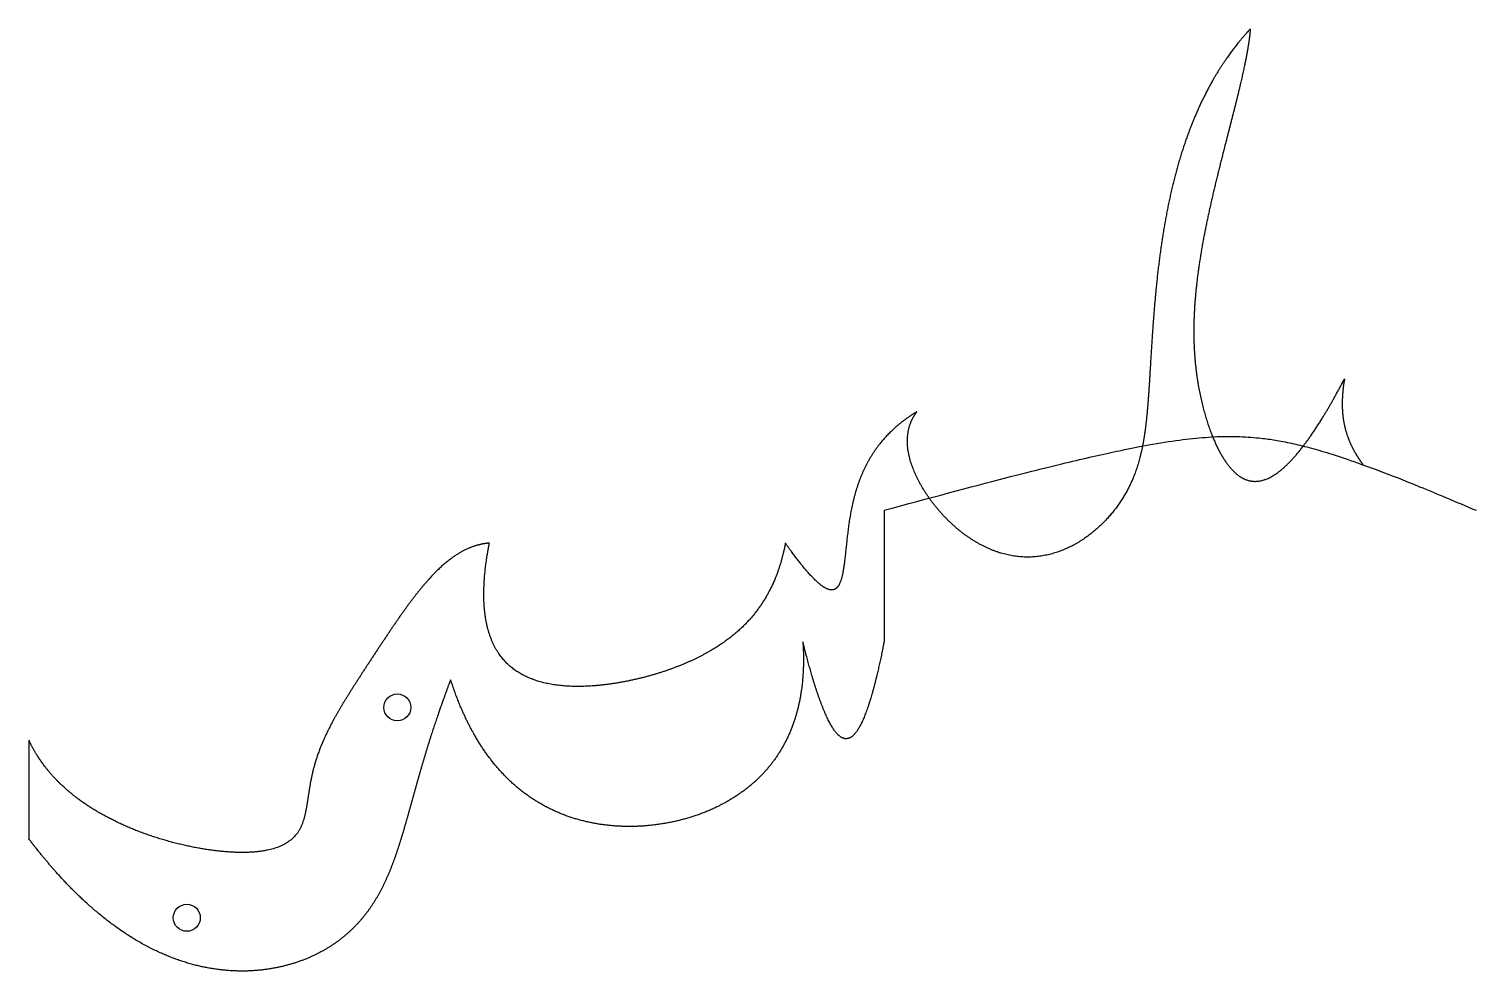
# Model space of a CAD drawing. Header units: millimetres. Extents: x 80 to 300, y 0 to 143.
import ezdxf

# ---------------------------------------------------------------- set-up
doc = ezdxf.new("R2010")
doc.units = ezdxf.units.MM
doc.layers.get('0').update_dxf_attribs({"linetype": 'CONTINUOUS'})

msp = doc.modelspace()

# ---------------------------------------------------------------- linework, layer by layer
for p, q in [((210, 70), (210, 50)), ((80, 35), (80, 20))]:
    msp.add_line(p, q)
for centre in [(136, 40), (104, 8)]:
    msp.add_circle(centre, 2.05)
for points in [[(265.68, 143.23), (265.08, 142.59), (263.92, 141.26), (262.26, 139.16), (260.25, 136.12), (258.05, 131.95), (256.17, 127.4), (254.59, 122.52), (253.32, 117.35), (252.33, 111.98), (251.6, 106.52), (251.07, 101.12), (250.71, 95.92), (250.43, 91.04), (250.16, 86.57), (249.8, 82.54), (249.22, 78.93), (248.28, 75.62), (246.87, 72.54), (244.9, 69.63), (242.34, 66.96), (239.25, 64.72), (235.74, 63.19), (231.94, 62.6), (228.06, 63.12), (224.28, 64.73), (220.81, 67.22), (217.83, 70.31), (215.52, 73.66), (213.99, 76.97), (213.34, 80.03), (213.55, 82.2), (214.11, 83.67), (214.67, 84.57), (215, 85)], [(265.68, 143.23), (265.65, 142.85), (265.57, 142.03), (265.38, 140.67), (265.01, 138.55), (264.33, 135.43), (263.46, 131.84), (262.43, 127.82), (261.3, 123.46), (260.15, 118.84), (259.07, 114.08), (258.15, 109.3), (257.47, 104.6), (257.08, 100.08), (257.02, 95.78), (257.3, 91.73), (257.89, 87.92), (258.76, 84.38), (259.87, 81.15), (261.2, 78.33), (262.75, 76.09), (264.51, 74.62), (266.5, 74.12), (268.72, 74.75), (271.17, 76.59), (273.86, 79.69), (276.2, 83.18), (278.06, 86.37), (279.35, 88.75), (280, 90)], [(280, 90), (279.95, 89.7), (279.85, 89.11), (279.74, 88.23), (279.65, 87.07), (279.63, 85.66), (279.73, 84.29), (279.94, 82.96), (280.29, 81.67), (280.75, 80.43), (281.33, 79.22), (281.88, 78.28), (282.34, 77.59), (282.66, 77.14), (282.82, 76.92)], [(215, 85), (214.42, 84.65), (213.29, 83.91), (211.73, 82.72), (209.89, 80.95), (208.01, 78.42), (206.56, 75.61), (205.5, 72.54), (204.81, 69.33), (204.39, 66.1), (204.11, 63.08), (203.81, 60.51), (203.34, 58.65), (202.56, 57.7), (201.38, 57.8), (199.75, 59.01), (198.08, 60.86), (196.62, 62.74), (195.55, 64.21), (195, 65)], [(150, 65), (149.56, 64.97), (148.67, 64.85), (147.36, 64.51), (145.62, 63.73), (143.48, 62.24), (141.37, 60.25), (139.27, 57.8), (137.17, 54.99), (135.05, 51.92), (132.92, 48.7), (130.78, 45.44), (128.71, 42.22), (126.79, 39.08), (125.14, 36.01), (123.88, 33.02), (123.03, 30.11), (122.55, 27.29), (122.22, 24.64), (121.71, 22.28), (120.66, 20.33), (118.8, 18.91), (116.03, 18.06), (112.45, 17.8), (108.27, 18.1), (103.74, 18.9), (99.16, 20.15), (94.77, 21.8), (90.75, 23.8), (87.19, 26.12), (84.18, 28.76), (82.22, 31.11), (81.01, 33), (80.32, 34.32), (80, 35)], [(195, 65), (194.88, 64.35), (194.61, 63.08), (194.12, 61.25), (193.26, 58.94), (191.87, 56.3), (190.14, 53.89), (188.05, 51.71), (185.6, 49.77), (182.76, 48.03), (179.53, 46.51), (175.94, 45.2), (172.06, 44.15), (168.01, 43.41), (163.96, 43.07), (160.1, 43.25), (156.61, 44.04), (153.67, 45.54), (151.39, 47.8), (149.85, 50.85), (149.06, 54.71), (149.06, 58.43), (149.39, 61.58), (149.77, 63.83), (150, 65)], [(197.65, 50), (197.74, 48.75), (197.81, 46.3), (197.63, 42.81), (196.82, 38.54), (194.84, 33.86), (191.91, 29.85), (188.07, 26.57), (183.45, 24.08), (178.26, 22.43), (172.78, 21.69), (167.29, 21.9), (162.04, 23.11), (157.24, 25.34), (152.99, 28.57), (149.36, 32.78), (146.95, 36.9), (145.42, 40.4), (144.53, 42.92), (144.11, 44.22)], [(210, 50), (209.78, 48.88), (209.35, 46.73), (208.68, 43.81), (207.79, 40.51), (206.63, 37.46), (205.45, 35.56), (204.23, 34.92), (202.98, 35.57), (201.69, 37.48), (200.38, 40.54), (199.3, 43.83), (198.48, 46.74), (197.93, 48.88), (197.65, 50)], [(144.11, 44.22), (143.77, 43.33), (143.11, 41.54), (142.15, 38.87), (140.97, 35.33), (139.64, 30.92), (138.43, 26.56), (137.26, 22.28), (136.03, 18.12), (134.57, 14.15), (132.7, 10.45), (130.26, 7.14), (127.15, 4.31), (123.39, 2.07), (119.08, 0.52), (114.36, -0.25), (109.4, -0.17), (104.33, 0.83), (99.27, 2.76), (94.28, 5.63), (89.39, 9.43), (85.57, 13.21), (82.76, 16.45), (80.92, 18.79), (80, 20)]]:
    msp.add_open_spline(points, degree=5)
msp.add_rational_spline([(210, 70), (265.01, 84.98), (300, 70)], [1, 3, 1], degree=2)

doc.saveas('drawing.dxf')
